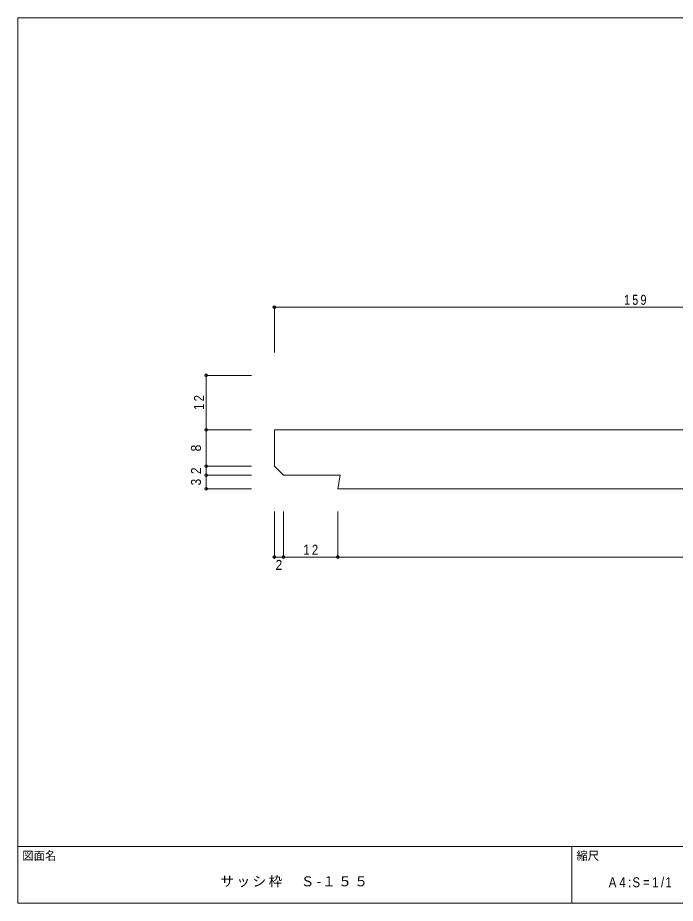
# Model space of a CAD drawing. Units: millimetres at full size, sheet at 1:1. Extents: x -141 to 141, y -98 to 98.
# Drawn here: x -141 to 3.8, y -97.5 to 97.5 of the extents above; entities that cross this region are included whole.
import ezdxf
from ezdxf.enums import TextEntityAlignment as Align

# ---------------------------------------------------------------- set-up
doc = ezdxf.new("R2010")
doc.units = ezdxf.units.MM
doc.header["$PDMODE"] = 32
doc.header["$PDSIZE"] = 0.6
for name, color, linetype, lineweight in [('0-0_ＫＢ製品', 2, 'Continuous', 9), ('0-3_寸法', 4, 'Continuous', 9), ('F-0_図面枠', 5, 'Continuous', 9), ('F-5_F-5ﾚｲﾔ', 7, 'Continuous', 9)]:
    doc.layers.add(name, color=color, linetype=linetype, lineweight=lineweight)
doc.styles.add('HGｺﾞｼｯｸM', font='')
doc.styles.get('HGｺﾞｼｯｸM').set_extended_font_data('HGｺﾞｼｯｸM')

msp = doc.modelspace()

# ---------------------------------------------------------------- linework, layer by layer
at = {"layer": '0-0_ＫＢ製品'}
for p, q in [((-84.5, 6.75), (74.5, 6.75)), ((83.5, -6.25), (-70.5, -6.25))]:
    msp.add_line(p, q, dxfattribs=at)
msp.add_lwpolyline([(-70.5, -6.25), (-70, -3.25), (-82.5, -3.25), (-84.5, -1.25), (-84.5, 6.75)], dxfattribs=at)
at = {"layer": '0-3_寸法'}
for p, q in [((74.5, 33.75), (-84.5, 33.75)), ((-84.5, 33.75), (-84.5, 23.75)), ((-99.5, 6.75), (-99.5, 18.75)), ((-99.5, 18.75), (-89.5, 18.75)), ((-99.5, -1.25), (-99.5, 6.75)), ((-99.5, 6.75), (-89.5, 6.75)), ((-99.5, -3.25), (-99.5, -1.25)), ((-99.5, -1.25), (-89.5, -1.25)), ((-99.5, -6.25), (-99.5, -3.25)), ((-99.5, -3.25), (-89.5, -3.25)), ((-99.5, -6.25), (-89.5, -6.25)), ((-84.5, -21.25), (-84.5, -11.25)), ((-82.5, -21.25), (-82.5, -11.25)), ((-70.5, -21.25), (-70.5, -11.25)), ((-82.5, -21.25), (-84.5, -21.25)), ((-70.5, -21.25), (-82.5, -21.25)), ((84.5, -21.25), (-70.5, -21.25))]:
    msp.add_line(p, q, dxfattribs=at)
for p in [(-84.5, 33.75), (-99.5, 18.75), (-99.5, 6.75), (-99.5, -1.25), (-99.5, -3.25), (-99.5, -6.25), (-84.5, -21.25), (-82.5, -21.25), (-70.5, -21.25)]:
    msp.add_point(p, dxfattribs=at)
at = {"layer": 'F-0_図面枠'}
for p, q in [((-141, 97.5), (141, 97.5)), ((-141, -97.5), (-141, 97.5)), ((-141, -85), (141, -85)), ((-19, -97.5), (-19, -85)), ((141, -97.5), (-141, -97.5))]:
    msp.add_line(p, q, dxfattribs=at)

# ---------------------------------------------------------------- texts
at = {"layer": '0-3_寸法', "color": 7, "style": 'HGｺﾞｼｯｸM', "width": 0.9}
for s, p in [('8', (-100, 2)), ('2', (-100, -3)), ('3', (-100, -5.5))]:
    msp.add_text(s, height=2.199, rotation=90, dxfattribs=at).set_placement(p, align=Align.BOTTOM_LEFT)
msp.add_text('2', height=2.199, dxfattribs=at).set_placement((-84.25, -24.75), align=Align.BOTTOM_LEFT)
at = {"layer": '0-3_寸法', "color": 7, "char_height": 2.199, "attachment_point": 7, "style": 'HGｺﾞｼｯｸM'}
for s, insert in [('\\T1.38;\\W0.8;159', (-7.5, 34.25)), ('\\T1.36;\\W0.85;12', (-78.125, -20.75))]:
    msp.add_mtext(s, dxfattribs=dict(at, insert=insert))
at = {"layer": '0-3_寸法', "color": 7, "insert": (-100, 11.125), "char_height": 2.199, "attachment_point": 7, "rotation": 90, "style": 'HGｺﾞｼｯｸM'}
msp.add_mtext('\\T1.36;\\W0.85;12', dxfattribs=at)
at = {"layer": 'F-0_図面枠', "color": 7, "style": 'HGｺﾞｼｯｸM'}
msp.add_text('図面名', height=1.833, dxfattribs=at).set_placement((-140, -88.5), align=Align.BOTTOM_LEFT)
at = {"layer": 'F-5_F-5ﾚｲﾔ', "style": 'HGｺﾞｼｯｸM'}
msp.add_text('縮尺', height=1.833, dxfattribs=at).set_placement((-18, -88.5), align=Align.BOTTOM_LEFT)
at = {"layer": 'F-5_F-5ﾚｲﾔ', "char_height": 2.199, "attachment_point": 7, "style": 'HGｺﾞｼｯｸM'}
for s, insert in [('\\T1.18;サッシ枠\u3000Ｓ-１５５', (-96.375, -94)), ('\\T1.39;\\W0.85;A4:S=1/1', (-10.875, -94))]:
    msp.add_mtext(s, dxfattribs=dict(at, insert=insert))

doc.saveas('drawing.dxf')
